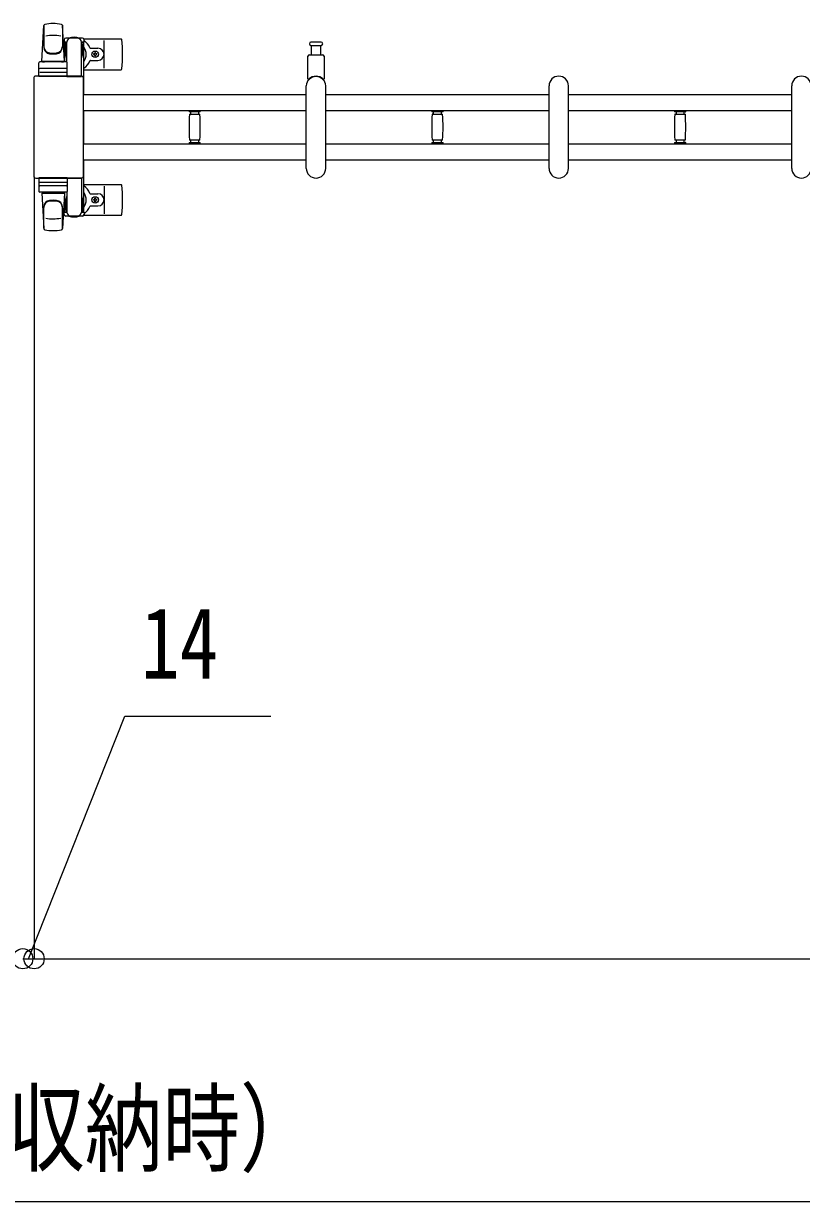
# Model space of a CAD drawing. Units: millimetres, scale not verified. Extents: x -16832 to 16820, y -11892 to 11880.
# Drawn here: x 4899 to 5861, y -2475 to -1019 of the extents above; entities that cross this region are included whole.
import ezdxf
from ezdxf.enums import TextEntityAlignment as Align

# ---------------------------------------------------------------- set-up
doc = ezdxf.new("R2010")
doc.units = ezdxf.units.MM
doc.header["$LTSCALE"] = 50
doc.layers.add('0-5_YKK_13', color=4, linetype='Continuous', lineweight=18)
doc.layers.add('0-6_YKK_A1', color=4, linetype='Continuous')
doc.layers.add('0-7_YKK_D', color=6, linetype='Continuous')
doc.styles.add('ＭＳ ゴシック', font='')
doc.styles.get('ＭＳ ゴシック').set_extended_font_data('MS Gothic')

msp = doc.modelspace()

# ---------------------------------------------------------------- linework, layer by layer
at = {"layer": '0-5_YKK_13'}
for p, q in [((4921.71, -1065.06), (4924.14, -1021.03)), ((4924.21, -1021.45), (4924.21, -1047.19)), ((4947.21, -1020.68), (4947.21, -1047.87)), ((4949.71, -1065.06), (4947.27, -1021.03)), ((4950.91, -1044.86), (4951.71, -1044.86)), ((4950.91, -1055.37), (4950.91, -1044.86)), ((4972.01, -1036.56), (4951.41, -1036.56)), ((4951.71, -1058.36), (4951.71, -1041.36)), ((4952.71, -1066.19), (4952.71, -1041.56)), ((4970.71, -1041.36), (4974.01, -1041.36)), ((4970.71, -1084.06), (4970.71, -1041.56)), ((4971.71, -1058.36), (4971.71, -1041.36)), ((4972.51, -1044.86), (4971.71, -1044.86)), ((4972.51, -1055.37), (4972.51, -1044.86)), ((4973.74, -1037.56), (5019.8, -1037.56)), ((4974.01, -1041.36), (4974.01, -1038.56)), ((4998.71, -1073.56), (4998.71, -1039.56)), ((5254.46, -1045.56), (5266.96, -1045.56)), ((5255.21, -1057.06), (5255.21, -1045.56)), ((5266.21, -1045.56), (5266.21, -1057.06)), ((4952.51, -1061.36), (4950.91, -1055.37)), ((4952.51, -1061.36), (4952.71, -1061.36)), ((4970.9, -1061.36), (4970.71, -1061.36)), ((4970.9, -1061.36), (4972.51, -1055.37)), ((4982, -1049.06), (4991.21, -1049.06)), ((4986.39, -1056.12), (4985.51, -1056.12)), ((4989.03, -1057), (4989.91, -1057)), ((5250.71, -1086.88), (5250.71, -1059.06)), ((5252.71, -1057.06), (5268.71, -1057.06)), ((5270.71, -1059.06), (5270.71, -1086.88)), ((4918.21, -1084.06), (4918.21, -1067.06)), ((4952.21, -1066.06), (4919.21, -1066.06)), ((4952.21, -1074.06), (4919.21, -1074.06)), ((4921.71, -1065.06), (4949.71, -1065.06)), ((4922.71, -1066.06), (4922.71, -1065.06)), ((4922.71, -1065.06), (4948.71, -1065.06)), ((4922.71, -1066.06), (4925.11, -1066.06)), ((4946.31, -1066.06), (4948.71, -1066.06)), ((4948.71, -1066.06), (4948.71, -1065.06)), ((4953.21, -1084.06), (4953.21, -1067.06)), ((4973.71, -1075.56), (5019.8, -1075.56)), ((4982, -1064.06), (4991.21, -1064.06)), ((4911.71, -1086.05), (4911.71, -1207.06)), ((4911.71, -1086.05), (4911.71, -1086.05)), ((4970.71, -1083.56), (4914.2, -1083.56)), ((4914.2, -1083.56), (4914.2, -1083.56)), ((4953.21, -1084.06), (4918.21, -1084.06)), ((4919.15, -1078.56), (4952.32, -1078.56)), ((4952.71, -1084.06), (4970.71, -1084.06)), ((4970.71, -1083.56), (4970.71, -1083.56)), ((4973.21, -1207.06), (4973.21, -1086.05)), ((4973.21, -1086.05), (4973.21, -1086.05)), ((5248.71, -1197.56), (5248.71, -1095.56)), ((5272.71, -1197.56), (5272.71, -1095.56)), ((5548.71, -1197.56), (5548.71, -1095.56)), ((5572.71, -1197.56), (5572.71, -1095.56)), ((5848.71, -1197.56), (5848.71, -1095.56)), ((5103.71, -1125.96), (5103.71, -1127.26)), ((5103.71, -1125.96), (5110.71, -1125.96)), ((5110.71, -1127.56), (5104.01, -1127.56)), ((5104.49, -1130.56), (5116.92, -1130.56)), ((5105.71, -1127.56), (5105.71, -1130.56)), ((5110.71, -1125.96), (5117.71, -1125.96)), ((5117.41, -1127.56), (5110.71, -1127.56)), ((5115.71, -1130.56), (5115.71, -1127.56)), ((5117.71, -1127.26), (5117.71, -1125.96)), ((5403.71, -1125.96), (5403.71, -1127.26)), ((5403.71, -1125.96), (5410.71, -1125.96)), ((5410.71, -1127.56), (5404.01, -1127.56)), ((5404.49, -1130.56), (5416.92, -1130.56)), ((5405.71, -1127.56), (5405.71, -1130.56)), ((5410.71, -1125.96), (5417.71, -1125.96)), ((5417.41, -1127.56), (5410.71, -1127.56)), ((5415.71, -1130.56), (5415.71, -1127.56)), ((5417.71, -1127.26), (5417.71, -1125.96)), ((5703.71, -1125.96), (5703.71, -1127.26)), ((5703.71, -1125.96), (5710.71, -1125.96)), ((5710.71, -1127.56), (5704.01, -1127.56)), ((5704.49, -1130.56), (5716.92, -1130.56)), ((5705.71, -1127.56), (5705.71, -1130.56)), ((5710.71, -1125.96), (5717.71, -1125.96)), ((5717.41, -1127.56), (5710.71, -1127.56)), ((5715.71, -1130.56), (5715.71, -1127.56)), ((5717.71, -1127.26), (5717.71, -1125.96)), ((5110.71, -1162.56), (5104.49, -1162.56)), ((5105.71, -1162.56), (5105.71, -1165.56)), ((5116.92, -1162.56), (5110.71, -1162.56)), ((5115.71, -1165.56), (5115.71, -1162.56)), ((5410.71, -1162.56), (5404.49, -1162.56)), ((5405.71, -1162.56), (5405.71, -1165.56)), ((5416.92, -1162.56), (5410.71, -1162.56)), ((5415.71, -1165.56), (5415.71, -1162.56)), ((5710.71, -1162.56), (5704.49, -1162.56)), ((5705.71, -1162.56), (5705.71, -1165.56)), ((5716.92, -1162.56), (5710.71, -1162.56)), ((5715.71, -1165.56), (5715.71, -1162.56)), ((5103.71, -1165.86), (5103.71, -1167.16)), ((5103.71, -1167.16), (5110.71, -1167.16)), ((5104.01, -1165.56), (5117.41, -1165.56)), ((5110.71, -1167.16), (5117.71, -1167.16)), ((5117.71, -1167.16), (5117.71, -1165.86)), ((5403.71, -1165.86), (5403.71, -1167.16)), ((5403.71, -1167.16), (5410.71, -1167.16)), ((5404.01, -1165.56), (5417.41, -1165.56)), ((5410.71, -1167.16), (5417.71, -1167.16)), ((5417.71, -1167.16), (5417.71, -1165.86)), ((5703.71, -1165.86), (5703.71, -1167.16)), ((5703.71, -1167.16), (5710.71, -1167.16)), ((5704.01, -1165.56), (5717.41, -1165.56)), ((5710.71, -1167.16), (5717.71, -1167.16)), ((5717.71, -1167.16), (5717.71, -1165.86)), ((4911.71, -1207.06), (4911.71, -1207.06)), ((4973.21, -1207.06), (4973.21, -1207.06)), ((4914.2, -1209.56), (4970.71, -1209.56)), ((4914.2, -1209.56), (4914.2, -1209.56)), ((4953.21, -1209.06), (4918.21, -1209.06)), ((4918.21, -1209.06), (4918.21, -1226.06)), ((4919.15, -1214.56), (4952.32, -1214.56)), ((4952.21, -1219.06), (4919.21, -1219.06)), ((4952.71, -1209.06), (4970.71, -1209.06)), ((4953.21, -1209.06), (4953.21, -1226.06)), ((4970.71, -1209.06), (4970.71, -1251.56)), ((4970.71, -1209.56), (4970.71, -1209.56)), ((4973.71, -1217.56), (5019.8, -1217.56)), ((4998.71, -1219.56), (4998.71, -1253.56)), ((4952.21, -1227.06), (4919.21, -1227.06)), ((4921.71, -1228.06), (4949.71, -1228.06)), ((4921.71, -1228.06), (4924.14, -1272.08)), ((4922.71, -1227.06), (4925.11, -1227.06)), ((4922.71, -1227.06), (4922.71, -1228.06)), ((4922.71, -1228.06), (4948.71, -1228.06)), ((4946.31, -1227.06), (4948.71, -1227.06)), ((4949.71, -1228.06), (4947.27, -1272.08)), ((4948.71, -1227.06), (4948.71, -1228.06)), ((4952.51, -1231.76), (4950.91, -1237.74)), ((4951.71, -1234.76), (4951.71, -1251.76)), ((4952.51, -1231.76), (4952.71, -1231.76)), ((4952.71, -1226.92), (4952.71, -1251.56)), ((4970.9, -1231.76), (4970.71, -1231.76)), ((4970.9, -1231.76), (4972.51, -1237.74)), ((4971.71, -1234.76), (4971.71, -1251.76)), ((4982, -1229.06), (4991.21, -1229.06)), ((4986.39, -1237), (4985.51, -1237)), ((4989.03, -1236.12), (4989.91, -1236.12)), ((4924.21, -1271.67), (4924.21, -1245.93)), ((4947.21, -1272.44), (4947.21, -1245.25)), ((4950.91, -1237.74), (4950.91, -1248.26)), ((4950.91, -1248.26), (4951.71, -1248.26)), ((4970.71, -1251.76), (4974.01, -1251.76)), ((4972.51, -1248.26), (4971.71, -1248.26)), ((4972.51, -1237.74), (4972.51, -1248.26)), ((4974.01, -1251.76), (4974.01, -1254.56)), ((4982, -1244.06), (4991.21, -1244.06)), ((4972.01, -1256.56), (4951.41, -1256.56)), ((4973.74, -1255.56), (5019.8, -1255.56))]:
    msp.add_line(p, q, dxfattribs=at)
for points in [[(4949.41, -1038.56), (4949.41, -1041.36), (4952.71, -1041.36)], [(5266.96, -1041.56), (5260.71, -1041.56), (5254.46, -1041.56)], [(4985.51, -1056.12), (4985.51, -1057), (4986.39, -1057)], [(4988.15, -1055.24), (4988.15, -1054.36), (4987.27, -1054.36), (4987.27, -1055.24)], [(4987.27, -1057.88), (4987.27, -1058.76), (4988.15, -1058.76), (4988.15, -1057.88)], [(4989.91, -1057), (4989.91, -1056.12), (4989.03, -1056.12)], [(4985.51, -1237), (4985.51, -1236.12), (4986.39, -1236.12)], [(4987.27, -1235.24), (4987.27, -1234.36), (4988.15, -1234.36), (4988.15, -1235.24)], [(4989.91, -1236.12), (4989.91, -1237), (4989.03, -1237)], [(4949.41, -1254.56), (4949.41, -1251.76), (4952.71, -1251.76)], [(4988.15, -1237.88), (4988.15, -1238.76), (4987.27, -1238.76), (4987.27, -1237.88)]]:
    msp.add_lwpolyline(points, dxfattribs=at)
for centre in [(4987.71, -1056.56), (4987.71, -1236.56)]:
    msp.add_circle(centre, 4, dxfattribs=at)
for centre, radius, start, end in [((4935.71, -1068.56), 50, 78.05356, 101.94644), ((4935.71, -1068.56), 50, 78.02262, 101.94644), ((4925.64, -1021.11), 1.5, 101.97738, 176.83138), ((4935.71, -1083.16), 50, 79.12335, 100.54947), ((4945.77, -1021.11), 1.5, 3.16862, 78.02262), ((4932.21, -1046.99), 8, 180, 263.72071), ((4932.21, -1047.87), 8, 180, 263.72071), ((4939.21, -1046.99), 8, 276.27929, 0), ((4939.21, -1047.87), 8, 276.27929, 0), ((4961.71, -1056.56), 21, 125.85347, 129.53368), ((4961.71, -1056.56), 15, 143.1301, 149.27754), ((4951.41, -1038.56), 2, 90, 180), ((4957.71, -1041.56), 5, 90, 180), ((4961.71, -1056.56), 21, 72.24721, 107.75279), ((4965.71, -1041.56), 5, 0, 90), ((4972.01, -1038.56), 2, 0, 90), ((4961.71, -1056.56), 15, 323.1301, 36.8699), ((4961.71, -1056.56), 21, 22.72842, 54.14653), ((5019.8, -1038.56), 1, 5.73917, 90), ((4840.71, -1056.56), 181, 354.26083, 5.73917), ((5254.46, -1043.56), 2, 90, 180), ((5254.46, -1043.56), 2, 180, 270), ((5266.96, -1043.56), 2, 0, 90), ((5266.96, -1043.56), 2, 270, 0), ((4935.71, -1015.19), 40, 263.72071, 276.27929), ((4935.71, -1016.06), 40, 263.72071, 276.27929), ((4982, -1048.06), 1, 202.72842, 270), ((4986.39, -1055.24), 0.88, 270, 0), ((4986.39, -1057.88), 0.88, 0, 90), ((4989.03, -1055.24), 0.88, 180, 270), ((4989.03, -1057.88), 0.88, 90, 180), ((4991.21, -1056.56), 7.5, 270, 90), ((5252.71, -1059.06), 2, 90, 180), ((5268.71, -1059.06), 2, 0, 90), ((4919.21, -1067.06), 1, 90, 180), ((4919.21, -1075.06), 1, 90, 180), ((4952.21, -1067.06), 1, 0, 90), ((4952.21, -1075.06), 1, 0, 90), ((4961.71, -1056.56), 21, 304.8499, 337.27158), ((4982, -1065.06), 1, 90, 157.27158), ((5019.8, -1074.56), 1, 270, 354.26083), ((5260.71, -1095.56), 12, 0, 180), ((5251.71, -1086.88), 1, 180, 316.0544), ((5260.71, -1095.56), 11.5, 43.94553, 136.0544), ((5269.71, -1086.88), 1, 223.94553, 0), ((5560.71, -1095.56), 12, 0, 180), ((5860.71, -1095.56), 12, 0, 180), ((5104.01, -1127.26), 0.3, 180, 270), ((5359.71, -1146.56), 256, 176.47982, 183.52018), ((5104.49, -1130.86), 0.3, 90, 176.47982), ((5116.92, -1130.86), 0.3, 3.52018, 90), ((4861.71, -1146.56), 256, 356.47982, 3.52018), ((5117.41, -1127.26), 0.3, 270, 0), ((5404.01, -1127.26), 0.3, 180, 270), ((5659.71, -1146.56), 256, 176.47982, 183.52018), ((5404.49, -1130.86), 0.3, 90, 176.47982), ((5416.92, -1130.86), 0.3, 3.52018, 90), ((5161.71, -1146.56), 256, 356.47982, 3.52018), ((5417.41, -1127.26), 0.3, 270, 0), ((5704.01, -1127.26), 0.3, 180, 270), ((5959.71, -1146.56), 256, 176.47982, 183.52018), ((5704.49, -1130.86), 0.3, 90, 176.47982), ((5716.92, -1130.86), 0.3, 3.52018, 90), ((5461.71, -1146.56), 256, 356.47982, 3.52018), ((5717.41, -1127.26), 0.3, 270, 0), ((5104.49, -1162.26), 0.3, 183.52018, 270), ((5116.92, -1162.26), 0.3, 270, 356.47982), ((5404.49, -1162.26), 0.3, 183.52018, 270), ((5416.92, -1162.26), 0.3, 270, 356.47982), ((5704.49, -1162.26), 0.3, 183.52018, 270), ((5716.92, -1162.26), 0.3, 270, 356.47982), ((5104.01, -1165.86), 0.3, 90, 180), ((5117.41, -1165.86), 0.3, 0, 90), ((5404.01, -1165.86), 0.3, 90, 180), ((5417.41, -1165.86), 0.3, 0, 90), ((5704.01, -1165.86), 0.3, 90, 180), ((5717.41, -1165.86), 0.3, 0, 90), ((5260.71, -1197.56), 12, 180, 0), ((5560.71, -1197.56), 12, 180, 0), ((5860.71, -1197.56), 12, 180, 0), ((4919.21, -1218.06), 1, 180, 270), ((4952.21, -1218.06), 1, 270, 0), ((4961.71, -1236.56), 21, 22.72842, 55.1501), ((5019.8, -1218.56), 1, 5.73917, 90), ((4840.71, -1236.56), 181, 354.26083, 5.73917), ((4919.21, -1226.06), 1, 180, 270), ((4932.21, -1245.25), 8, 96.27929, 180), ((4935.71, -1277.06), 40, 83.72071, 96.27929), ((4939.21, -1245.25), 8, 0, 83.72071), ((4952.21, -1226.06), 1, 270, 0), ((4961.71, -1236.56), 15, 323.1301, 36.8699), ((4982, -1228.06), 1, 202.72842, 270), ((4986.39, -1235.24), 0.88, 270, 0), ((4986.39, -1237.88), 0.88, 0, 90), ((4989.03, -1235.24), 0.88, 180, 270), ((4989.03, -1237.88), 0.88, 90, 180), ((4991.21, -1236.56), 7.5, 270, 90), ((4932.21, -1246.12), 8, 96.27929, 180), ((4935.71, -1277.93), 40, 83.72071, 96.27929), ((4939.21, -1246.12), 8, 0, 83.72071), ((4961.71, -1236.56), 15, 210.72246, 216.8699), ((4957.71, -1251.56), 5, 180, 270), ((4965.71, -1251.56), 5, 270, 0), ((4961.71, -1236.56), 21, 305.85347, 337.27158), ((4982, -1245.06), 1, 90, 157.27158), ((4935.71, -1209.96), 50, 259.45053, 280.87665), ((4961.71, -1236.56), 21, 230.46632, 234.14653), ((4951.41, -1254.56), 2, 180, 270), ((4961.71, -1236.56), 21, 252.24721, 287.75279), ((4972.01, -1254.56), 2, 270, 0), ((5019.8, -1254.56), 1, 270, 354.26083), ((4925.64, -1272), 1.5, 183.16862, 258.02262), ((4935.71, -1224.56), 50, 258.05356, 281.97738), ((4935.71, -1224.56), 50, 258.05356, 281.94644), ((4945.77, -1272), 1.5, 281.97738, 356.83138)]:
    msp.add_arc(centre, radius, start, end, dxfattribs=at)
for centre, major_axis, start_param, end_param in [((4914.21, -1086.06), (1.77, -1.77), 2.358058, 3.9251274), ((4970.7, -1086.06), (-1.77, -1.77), 2.358058, 3.9251274), ((4914.21, -1207.05), (-1.77, -1.77), 5.4996506, 7.06672), ((4970.7, -1207.05), (1.77, -1.77), 5.4996506, 7.06672)]:
    msp.add_ellipse(centre, major_axis=major_axis, ratio=0.997169, start_param=start_param, end_param=end_param, dxfattribs=at)
at = {"layer": '0-6_YKK_A1'}
for p, q in [((4949.71, -1041.56), (4949.71, -1066.06)), ((4951.71, -1041.56), (4949.71, -1041.56)), ((4973.71, -1041.56), (4971.71, -1041.56)), ((4973.71, -1106.06), (4973.71, -1041.56)), ((4973.21, -1106.06), (5248.71, -1106.06)), ((5272.71, -1106.06), (5548.71, -1106.06)), ((5572.71, -1106.06), (5848.71, -1106.06)), ((4973.21, -1126.06), (5248.71, -1126.06)), ((4973.71, -1167.06), (4973.71, -1126.06)), ((5272.71, -1126.06), (5548.71, -1126.06)), ((5572.71, -1126.06), (5848.71, -1126.06)), ((4973.21, -1167.06), (5248.71, -1167.06)), ((5272.71, -1167.06), (5548.71, -1167.06)), ((5572.71, -1167.06), (5848.71, -1167.06)), ((4973.21, -1187.06), (5248.71, -1187.06)), ((4973.71, -1251.56), (4973.71, -1187.06)), ((5272.71, -1187.06), (5548.71, -1187.06)), ((5572.71, -1187.06), (5848.71, -1187.06)), ((4949.71, -1227.06), (4949.71, -1251.56)), ((4949.71, -1251.56), (4952.71, -1251.56)), ((4970.71, -1251.56), (4973.71, -1251.56))]:
    msp.add_line(p, q, dxfattribs=at)
at = {"layer": '0-7_YKK_D'}
for p, q in [((4912.21, -1208.06), (4912.21, -2175.55)), ((4912.21, -1208.06), (4912.21, -2175.55)), ((4898.21, -2174.55), (4912.21, -2174.55)), ((4898.21, -2174.55), (4912.21, -2174.55)), ((4912.21, -2174.55), (4962.21, -2174.55)), ((4912.21, -2174.55), (8009.21, -2174.55)), ((1801.21, -2474.55), (8009.21, -2474.55))]:
    msp.add_line(p, q, dxfattribs=at)
msp.add_lwpolyline([(4905.21, -2174.55), (5024.24, -1874.55), (5205.04, -1874.55)], dxfattribs=at)
for centre in [(4898.21, -2174.55), (4898.21, -2174.55), (4912.21, -2174.55), (4912.21, -2174.55)]:
    msp.add_circle(centre, 12.5, dxfattribs=at)

# ---------------------------------------------------------------- texts
at = {"layer": '0-7_YKK_D', "style": 'ＭＳ ゴシック', "width": 0.8}
for s, p in [('14', (5044.24, -1854.55)), ('K=6208（180°回転収納時）', (4124.41, -2454.55))]:
    msp.add_text(s, height=87.98, dxfattribs=at).set_placement(p, align=Align.BOTTOM_LEFT)

doc.saveas('drawing.dxf')
